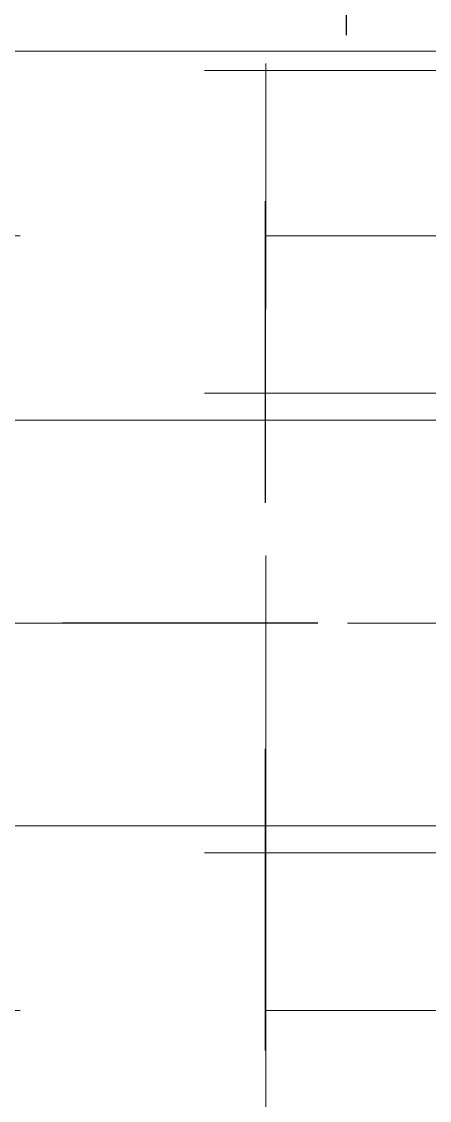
# Model space of a CAD drawing. Header units: metres. Extents: x 529982 to 530436, y 2674144 to 2674502.
# Drawn here: x 530204.7739 to 530204.9399, y 2674283.8043 to 2674284.243 of the extents above; entities that cross this region are included whole.
import ezdxf

# ---------------------------------------------------------------- set-up
doc = ezdxf.new("R2010")
doc.units = ezdxf.units.M
for name, pattern in [('CENTER2', [1.125, 0.75, -0.125, 0.125, -0.125]), ('HIDDEN', [0.375, 0.25, -0.125]), ('PDF_IMPORT', [1, 0.8, -0.2])]:
    doc.linetypes.add(name, pattern=pattern)
doc.layers.add('IDT', color=7, linetype='Continuous')

# ---------------------------------------------------------------- blocks, each defined once
blk = doc.blocks.new('IDT')
at = {"layer": 'IDT', "color": 253, "linetype": 'CENTER2', "lineweight": 5, "ltscale": 0.5}
for p, q in [((27.00598, 20.55789), (27.00598, 21.85489)), ((26.63098, 21.41791), (27.33098, 21.41791)), ((27.4477, 21.26041), (26.33098, 21.26041)), ((26.63098, 21.10291), (27.33098, 21.10291))]:
    blk.add_line(p, q, dxfattribs=at)
at = {"layer": 'IDT', "color": 0, "linetype": 'PDF_IMPORT', "lineweight": 25, "ltscale": 0.153333}
blk.add_line((27.0063, 20.86626), (27.0063, 21.65456), dxfattribs=at)
at = {"layer": 'IDT', "color": 253, "linetype": 'HIDDEN', "lineweight": 0, "ltscale": 0.5}
for p, q in [((26.68098, 21.35384), (27.33098, 21.35384)), ((26.68098, 21.16698), (27.33098, 21.16698)), ((26.68098, 21.03574), (27.33098, 21.03574))]:
    blk.add_line(p, q, dxfattribs=at)
at = {"layer": 'IDT', "color": 253, "lineweight": 0}
for p, q in [((26.68098, 21.34291), (27.33098, 21.34291)), ((26.68098, 21.17791), (27.33098, 21.17791)), ((26.68098, 21.02791), (27.33098, 21.02791))]:
    blk.add_line(p, q, dxfattribs=at)
at = {"layer": 'IDT', "color": 0, "linetype": 'PDF_IMPORT', "lineweight": 25, "ltscale": 0.13}
blk.add_line((26.78079, 21.26041), (27.23116, 21.26041), dxfattribs=at)
at = {"layer": 'IDT', "color": 0, "linetype": 'PDF_IMPORT', "lineweight": 25, "ltscale": 0.033333}
blk.add_line((26.97335, 20.98062), (26.97335, 21.02133), dxfattribs=at)

msp = doc.modelspace()

# ---------------------------------------------------------------- block references
at = {"layer": 'IDT', "color": 8, "rotation": 180}
msp.add_blockref('IDT', (530231.87928, 2674305.25885), dxfattribs=at)

doc.saveas('drawing.dxf')
